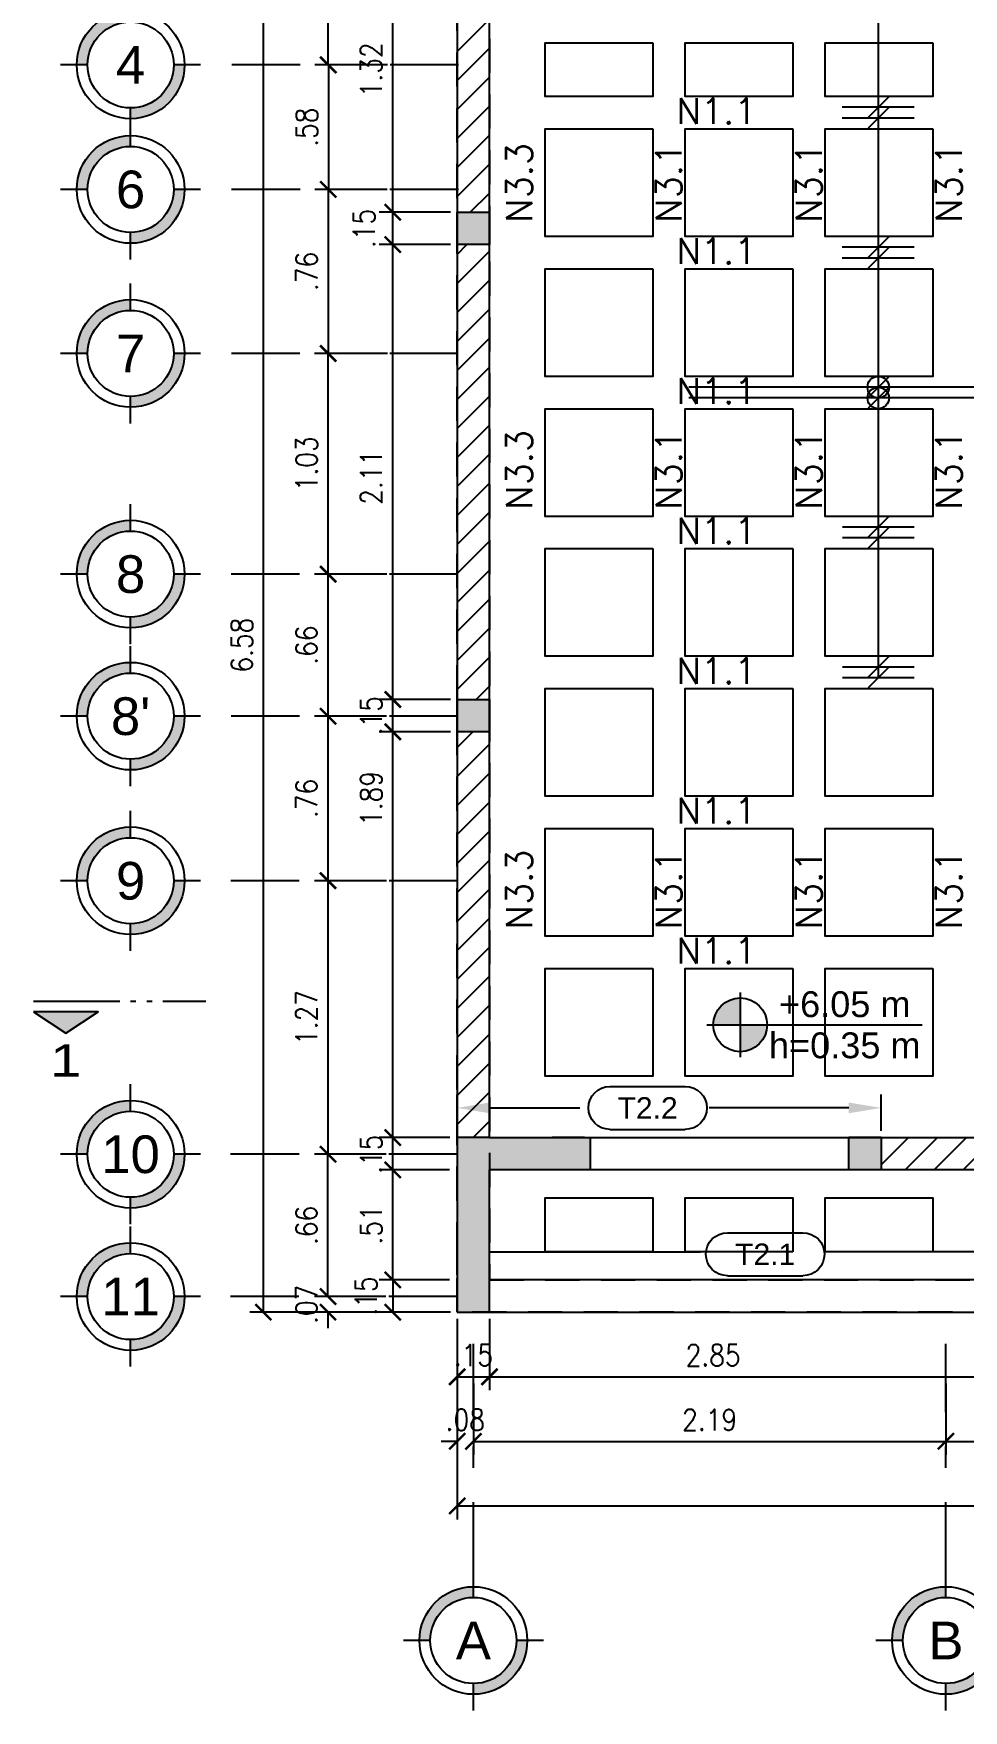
# Model space of a CAD drawing. Header units: millimetres. Extents: x -7.7 to 39.8, y -25.2 to 13.5.
# Drawn here: x -4.27 to 0.05, y -1.93 to 5.86 of the extents above; entities that cross this region are included whole.
import ezdxf
from ezdxf.enums import TextEntityAlignment as Align

# ---------------------------------------------------------------- set-up
doc = ezdxf.new("R2010")
doc.units = ezdxf.units.MM
doc.header["$LTSCALE"] = 0.05
doc.linetypes.add('DASHDOT2', pattern=[12.7, 6.35, -3.175, 0, -3.175])
doc.linetypes.add('HIDDEN2', pattern=[4.7625, 3.175, -1.5875])
for name, color, linetype in [('ACOTADO', 2, 'Continuous'), ('AZOTEA$0$PRETIL', 2, 'HIDDEN2'), ('EJES', 1, 'DASHDOT2'), ('PLANTA ALTA$0$ACHURADO', 1, 'Continuous'), ('PLANTA ALTA$0$CANT_VIS', 3, 'Continuous'), ('PLANTA ALTA$0$CONT_CORTE', 4, 'Continuous'), ('PLANTA ALTA$0$LOSA', 254, 'Continuous'), ('TEXTO_REFUERZO', 3, 'Continuous'), ('TXT_IND', 2, 'Continuous')]:
    doc.layers.add(name, color=color, linetype=linetype)
doc.styles.add('ACOTAMIENTOS', font='romans.shx', dxfattribs={"width": 0.85})
doc.styles.add('ARIAL', font='arial.ttf')
doc.styles.get("Standard").update_dxf_attribs({"font": 'romans.shx'})
doc.dimstyles.new('ACOTA_50', dxfattribs={"dimscale": 0.05, "dimtxt": 2, "dimasz": 1.5, "dimexe": 1.25, "dimexo": 0.625, "dimgap": 1, "dimtad": 1, "dimzin": 4, "dimdsep": 46, "dimtxsty": 'ACOTAMIENTOS', "dimblk1": 'ARCHTICK', "dimblk2": 'ARCHTICK', "dimsah": 1, "dimcen": 1.5, "dimclrd": 1, "dimclre": 1, "dimclrt": 256, "dimadec": 0, "dimazin": 0, "dimtfac": 1, "dimtofl": 0, "dimtmove": 2, "dimatfit": 3, "dimfxl": 0, "dimtolj": 1, "dimtzin": 0, "dimarcsym": 0})

# ---------------------------------------------------------------- blocks, each defined once
blk = doc.blocks.new('EJE')
at = {"layer": 'EJES', "linetype": 'Continuous'}
for points in [[(-0.25, 0), (-0.2, 0, -0.414214), (0, 0.2), (0, 0.25, 0.414214)], [(0.25, 0), (0.2, 0, -0.414214), (0, -0.2), (0, -0.25, 0.414214)]]:
    blk.add_hatch(color=256, dxfattribs=at).paths.add_polyline_path(points)
at = {"layer": 'EJES', "color": 1, "linetype": 'Continuous'}
for p, q in [((0, 0.2), (0, 0.325)), ((-0.2, 0), (-0.325, 0)), ((0.325, 0), (0.2, 0)), ((0, -0.325), (0, -0.2))]:
    blk.add_line(p, q, dxfattribs=at)
at = {"layer": 'EJES', "color": 3, "linetype": 'Continuous'}
for radius in [0.25, 0.2]:
    blk.add_circle((0, 0), radius, dxfattribs=at)
at = {"layer": 'EJES', "color": 4, "linetype": 'Continuous', "style": 'ARIAL'}
blk.add_attdef('EJE', text='', height=0.175, dxfattribs=at).set_placement((0, 0), align=Align.MIDDLE_CENTER)
blk = doc.blocks.new('CORTE')
at = {"layer": 'TXT_IND'}
blk.add_hatch(color=7, dxfattribs=at).paths.add_polyline_path([(-0.8, 0.05), (-0.5, 0.05), (-0.65, 0.15)])
at = {"layer": 'TXT_IND', "color": 7}
for p, q in [((-0.8, 0), (-0.4, 0)), ((-0.35, 0), (-0.325, 0)), ((-0.275, 0), (-0.25, 0)), ((-0.2, 0), (0, 0))]:
    blk.add_line(p, q, dxfattribs=at)
blk.add_lwpolyline([(-0.8, 0.05), (-0.65, 0.15), (-0.5, 0.05)], close=True, dxfattribs=at)
at = {"layer": 'TXT_IND', "color": 7, "style": 'ARIAL', "text_generation_flag": 6, "width": 1.25}
blk.add_attdef('1', text='', height=0.15, rotation=180, dxfattribs=at).set_placement((-0.65, 0.275), align=Align.MIDDLE_CENTER)
blk = doc.blocks.new('_ARCHTICK')
at = {"color": 0, "linetype": 'ByBlock', "const_width": 0.15}
blk.add_lwpolyline([(-0.5, -0.5), (0.5, 0.5)], dxfattribs=at)
blk = doc.blocks.new('*D51')
at = {"layer": 'ACOTADO', "color": 1, "lineweight": -2}
for p, q in [((-2.3007, -0.4063), (-2.3007, -0.7375)), ((-2.2257, -0.4063), (-2.2257, -0.7375)), ((-2.3007, -0.675), (-2.3757, -0.675)), ((-2.2257, -0.675), (-2.1507, -0.675))]:
    blk.add_line(p, q, dxfattribs=at)
at = {"layer": 'DEFPOINTS', "color": 0}
for p in [(-2.3007, -0.375), (-2.2257, -0.375), (-2.2257, -0.675)]:
    blk.add_point(p, dxfattribs=at)
at = {"layer": 'ACOTADO', "color": 1, "lineweight": -2, "xscale": 0.07500000000000001, "yscale": 0.07500000000000001, "zscale": 0.07500000000000001}
blk.add_blockref('_ARCHTICK', (-2.3007, -0.675), dxfattribs=at)
at = {"layer": 'ACOTADO', "color": 1, "lineweight": -2, "xscale": 0.07500000000000001, "yscale": 0.07500000000000001, "zscale": 0.07500000000000001, "rotation": 180}
blk.add_blockref('_ARCHTICK', (-2.2257, -0.675), dxfattribs=at)
at = {"layer": 'ACOTADO', "insert": (-2.2632, -0.575), "char_height": 0.1, "attachment_point": 5, "style": 'ACOTAMIENTOS'}
blk.add_mtext('\\A1;.08', dxfattribs=at)
blk = doc.blocks.new('*D52')
at = {"layer": 'ACOTADO', "color": 1, "lineweight": -2}
for p, q in [((-2.2257, -0.4063), (-2.2257, -0.7375)), ((-0.0325, -0.4063), (-0.0325, -0.7375)), ((-2.2257, -0.675), (-0.0325, -0.675))]:
    blk.add_line(p, q, dxfattribs=at)
at = {"layer": 'DEFPOINTS', "color": 0}
for p in [(-2.2257, -0.375), (-0.0325, -0.375), (-0.0325, -0.675)]:
    blk.add_point(p, dxfattribs=at)
at = {"layer": 'ACOTADO', "color": 1, "lineweight": -2, "xscale": 0.07500000000000001, "yscale": 0.07500000000000001, "zscale": 0.07500000000000001, "rotation": 180}
blk.add_blockref('_ARCHTICK', (-2.2257, -0.675), dxfattribs=at)
at = {"layer": 'ACOTADO', "color": 1, "lineweight": -2, "xscale": 0.07500000000000001, "yscale": 0.07500000000000001, "zscale": 0.07500000000000001}
blk.add_blockref('_ARCHTICK', (-0.0325, -0.675), dxfattribs=at)
at = {"layer": 'ACOTADO', "insert": (-1.1291, -0.575), "char_height": 0.1, "attachment_point": 5, "style": 'ACOTAMIENTOS'}
blk.add_mtext('\\A1;2.19', dxfattribs=at)
blk = doc.blocks.new('*D53')
at = {"layer": 'ACOTADO', "color": 1, "lineweight": -2}
for p, q in [((-0.0325, -0.4063), (-0.0325, -0.7375)), ((0.5571, -0.4063), (0.5571, -0.7375)), ((-0.0325, -0.675), (0.5571, -0.675))]:
    blk.add_line(p, q, dxfattribs=at)
at = {"layer": 'DEFPOINTS', "color": 0}
for p in [(-0.0325, -0.375), (0.5571, -0.375), (0.5571, -0.675)]:
    blk.add_point(p, dxfattribs=at)
at = {"layer": 'ACOTADO', "color": 1, "lineweight": -2, "xscale": 0.07500000000000001, "yscale": 0.07500000000000001, "zscale": 0.07500000000000001, "rotation": 180}
blk.add_blockref('_ARCHTICK', (-0.0325, -0.675), dxfattribs=at)
at = {"layer": 'ACOTADO', "color": 1, "lineweight": -2, "xscale": 0.07500000000000001, "yscale": 0.07500000000000001, "zscale": 0.07500000000000001}
blk.add_blockref('_ARCHTICK', (0.5571, -0.675), dxfattribs=at)
at = {"layer": 'ACOTADO', "insert": (0.2623, -0.575), "char_height": 0.1, "attachment_point": 5, "style": 'ACOTAMIENTOS'}
blk.add_mtext('\\A1;.59', dxfattribs=at)
blk = doc.blocks.new('*D63')
at = {"layer": 'ACOTADO', "color": 1, "lineweight": -2}
for p, q in [((-2.3007, -0.7063), (-2.3007, -1.0375)), ((15.2577, -0.7063), (15.2577, -1.0375)), ((-2.3007, -0.975), (15.2577, -0.975))]:
    blk.add_line(p, q, dxfattribs=at)
at = {"layer": 'DEFPOINTS', "color": 0}
for p in [(-2.3007, -0.675), (15.2577, -0.675), (15.2577, -0.975)]:
    blk.add_point(p, dxfattribs=at)
at = {"layer": 'ACOTADO', "color": 1, "lineweight": -2, "xscale": 0.07500000000000001, "yscale": 0.07500000000000001, "zscale": 0.07500000000000001, "rotation": 180}
blk.add_blockref('_ARCHTICK', (-2.3007, -0.975), dxfattribs=at)
at = {"layer": 'ACOTADO', "color": 1, "lineweight": -2, "xscale": 0.07500000000000001, "yscale": 0.07500000000000001, "zscale": 0.07500000000000001}
blk.add_blockref('_ARCHTICK', (15.2577, -0.975), dxfattribs=at)
at = {"layer": 'ACOTADO', "insert": (7.5499, -0.875), "char_height": 0.1, "attachment_point": 5, "style": 'ACOTAMIENTOS'}
blk.add_mtext('\\A1;17.56', dxfattribs=at)
blk = doc.blocks.new('*D88')
at = {"layer": 'ACOTADO', "color": 1, "lineweight": -2}
for p, q in [((-2.9006, -0.0025), (-2.9006, 0.0725)), ((-2.6318, -0.0025), (-2.9631, -0.0025)), ((-2.632, -0.075), (-2.9631, -0.075)), ((-2.9006, -0.075), (-2.9006, -0.15))]:
    blk.add_line(p, q, dxfattribs=at)
at = {"layer": 'DEFPOINTS', "color": 0}
for p in [(-2.9006, -0.0025), (-2.6007, -0.075), (-2.6006, -0.0025)]:
    blk.add_point(p, dxfattribs=at)
at = {"layer": 'ACOTADO', "color": 1, "lineweight": -2, "xscale": 0.07500000000000001, "yscale": 0.07500000000000001, "zscale": 0.07500000000000001}
for p, rotation in [((-2.9006, -0.0025), 270), ((-2.9006, -0.075), 90)]:
    blk.add_blockref('_ARCHTICK', p, dxfattribs=dict(at, rotation=rotation))
at = {"layer": 'ACOTADO', "insert": (-3.0006, -0.0387), "char_height": 0.1, "attachment_point": 5, "rotation": 90, "style": 'ACOTAMIENTOS'}
blk.add_mtext('\\A1;.07', dxfattribs=at)
blk = doc.blocks.new('*D89')
at = {"layer": 'ACOTADO', "color": 1, "lineweight": -2}
for p, q in [((-2.631, 0.6585), (-2.9631, 0.6585)), ((-2.9006, -0.0025), (-2.9006, 0.6585)), ((-2.6318, -0.0025), (-2.9631, -0.0025))]:
    blk.add_line(p, q, dxfattribs=at)
at = {"layer": 'DEFPOINTS', "color": 0}
for p in [(-2.9006, 0.6585), (-2.5998, 0.6585), (-2.6006, -0.0025)]:
    blk.add_point(p, dxfattribs=at)
at = {"layer": 'ACOTADO', "color": 1, "lineweight": -2, "xscale": 0.07500000000000001, "yscale": 0.07500000000000001, "zscale": 0.07500000000000001}
for p, rotation in [((-2.9006, 0.6585), 90), ((-2.9006, -0.0025), 270)]:
    blk.add_blockref('_ARCHTICK', p, dxfattribs=dict(at, rotation=rotation))
at = {"layer": 'ACOTADO', "insert": (-3.0006, 0.328), "char_height": 0.1, "attachment_point": 5, "rotation": 90, "style": 'ACOTAMIENTOS'}
blk.add_mtext('\\A1;.66', dxfattribs=at)
blk = doc.blocks.new('*D90')
at = {"layer": 'ACOTADO', "color": 1, "lineweight": -2}
for p, q in [((-2.6295, 1.9289), (-2.963, 1.9289)), ((-2.9005, 0.6585), (-2.9005, 1.9289)), ((-2.631, 0.6585), (-2.963, 0.6585))]:
    blk.add_line(p, q, dxfattribs=at)
at = {"layer": 'DEFPOINTS', "color": 0}
for p in [(-2.9005, 1.9289), (-2.5983, 1.9289), (-2.5998, 0.6585)]:
    blk.add_point(p, dxfattribs=at)
at = {"layer": 'ACOTADO', "color": 1, "lineweight": -2, "xscale": 0.07500000000000001, "yscale": 0.07500000000000001, "zscale": 0.07500000000000001}
for p, rotation in [((-2.9005, 1.9289), 90), ((-2.9005, 0.6585), 270)]:
    blk.add_blockref('_ARCHTICK', p, dxfattribs=dict(at, rotation=rotation))
at = {"layer": 'ACOTADO', "insert": (-3.0005, 1.2937), "char_height": 0.1, "attachment_point": 5, "rotation": 90, "style": 'ACOTAMIENTOS'}
blk.add_mtext('\\A1;1.27', dxfattribs=at)
blk = doc.blocks.new('*D91')
at = {"layer": 'ACOTADO', "color": 1, "lineweight": -2}
for p, q in [((-2.6286, 2.6935), (-2.9627, 2.6935)), ((-2.9002, 1.9289), (-2.9002, 2.6935)), ((-2.6295, 1.9289), (-2.9627, 1.9289))]:
    blk.add_line(p, q, dxfattribs=at)
at = {"layer": 'DEFPOINTS', "color": 0}
for p in [(-2.9002, 2.6935), (-2.5974, 2.6935), (-2.5983, 1.9289)]:
    blk.add_point(p, dxfattribs=at)
at = {"layer": 'ACOTADO', "color": 1, "lineweight": -2, "xscale": 0.07500000000000001, "yscale": 0.07500000000000001, "zscale": 0.07500000000000001}
for p, rotation in [((-2.9002, 2.6935), 90), ((-2.9002, 1.9289), 270)]:
    blk.add_blockref('_ARCHTICK', p, dxfattribs=dict(at, rotation=rotation))
at = {"layer": 'ACOTADO', "insert": (-3.0002, 2.3112), "char_height": 0.1, "attachment_point": 5, "rotation": 90, "style": 'ACOTAMIENTOS'}
blk.add_mtext('\\A1;.76', dxfattribs=at)
blk = doc.blocks.new('*D92')
at = {"layer": 'ACOTADO', "color": 1, "lineweight": -2}
for p, q in [((-2.6278, 3.3533), (-2.9626, 3.3533)), ((-2.9001, 2.6935), (-2.9001, 3.3533)), ((-2.6286, 2.6935), (-2.9626, 2.6935))]:
    blk.add_line(p, q, dxfattribs=at)
at = {"layer": 'DEFPOINTS', "color": 0}
for p in [(-2.9001, 3.3533), (-2.5966, 3.3533), (-2.5974, 2.6935)]:
    blk.add_point(p, dxfattribs=at)
at = {"layer": 'ACOTADO', "color": 1, "lineweight": -2, "xscale": 0.07500000000000001, "yscale": 0.07500000000000001, "zscale": 0.07500000000000001}
for p, rotation in [((-2.9001, 3.3533), 90), ((-2.9001, 2.6935), 270)]:
    blk.add_blockref('_ARCHTICK', p, dxfattribs=dict(at, rotation=rotation))
at = {"layer": 'ACOTADO', "insert": (-3.0001, 3.0234), "char_height": 0.1, "attachment_point": 5, "rotation": 90, "style": 'ACOTAMIENTOS'}
blk.add_mtext('\\A1;.66', dxfattribs=at)
blk = doc.blocks.new('*D93')
at = {"layer": 'ACOTADO', "color": 1, "lineweight": -2}
for p, q in [((-2.6266, 4.3783), (-2.9625, 4.3783)), ((-2.9, 3.3533), (-2.9, 4.3783)), ((-2.6278, 3.3533), (-2.9625, 3.3533))]:
    blk.add_line(p, q, dxfattribs=at)
at = {"layer": 'DEFPOINTS', "color": 0}
for p in [(-2.9, 4.3783), (-2.5954, 4.3783), (-2.5966, 3.3533)]:
    blk.add_point(p, dxfattribs=at)
at = {"layer": 'ACOTADO', "color": 1, "lineweight": -2, "xscale": 0.07500000000000001, "yscale": 0.07500000000000001, "zscale": 0.07500000000000001}
for p, rotation in [((-2.9, 4.3783), 90), ((-2.9, 3.3533), 270)]:
    blk.add_blockref('_ARCHTICK', p, dxfattribs=dict(at, rotation=rotation))
at = {"layer": 'ACOTADO', "insert": (-3, 3.8658), "char_height": 0.1, "attachment_point": 5, "rotation": 90, "style": 'ACOTAMIENTOS'}
blk.add_mtext('\\A1;1.03', dxfattribs=at)
blk = doc.blocks.new('*D94')
at = {"layer": 'ACOTADO', "color": 1, "lineweight": -2}
for p, q in [((-2.625, 5.7185), (-2.9614, 5.7185)), ((-2.8989, 5.7185), (-2.8989, 5.1399)), ((-2.6257, 5.1399), (-2.9614, 5.1399))]:
    blk.add_line(p, q, dxfattribs=at)
at = {"layer": 'DEFPOINTS', "color": 0}
for p in [(-2.5938, 5.7185), (-2.8989, 5.1399), (-2.5945, 5.1399)]:
    blk.add_point(p, dxfattribs=at)
at = {"layer": 'ACOTADO', "color": 1, "lineweight": -2, "xscale": 0.07500000000000001, "yscale": 0.07500000000000001, "zscale": 0.07500000000000001}
for p, rotation in [((-2.8989, 5.7185), 90), ((-2.8989, 5.1399), 270)]:
    blk.add_blockref('_ARCHTICK', p, dxfattribs=dict(at, rotation=rotation))
at = {"layer": 'ACOTADO', "insert": (-2.9989, 5.4292), "char_height": 0.1, "attachment_point": 5, "rotation": 90, "style": 'ACOTAMIENTOS'}
blk.add_mtext('\\A1;.58', dxfattribs=at)
blk = doc.blocks.new('*D95')
at = {"layer": 'ACOTADO', "color": 1, "lineweight": -2}
for p, q in [((-2.6257, 5.1399), (-2.9621, 5.1399)), ((-2.8996, 5.1399), (-2.8996, 4.3783)), ((-2.625, 4.3783), (-2.9621, 4.3783))]:
    blk.add_line(p, q, dxfattribs=at)
at = {"layer": 'DEFPOINTS', "color": 0}
for p in [(-2.5945, 5.1399), (-2.8996, 4.3783), (-2.5938, 4.3783)]:
    blk.add_point(p, dxfattribs=at)
at = {"layer": 'ACOTADO', "color": 1, "lineweight": -2, "xscale": 0.07500000000000001, "yscale": 0.07500000000000001, "zscale": 0.07500000000000001}
for p, rotation in [((-2.8996, 5.1399), 90), ((-2.8996, 4.3783), 270)]:
    blk.add_blockref('_ARCHTICK', p, dxfattribs=dict(at, rotation=rotation))
at = {"layer": 'ACOTADO', "insert": (-2.9996, 4.7591), "char_height": 0.1, "attachment_point": 5, "rotation": 90, "style": 'ACOTAMIENTOS'}
blk.add_mtext('\\A1;.76', dxfattribs=at)
blk = doc.blocks.new('*D96')
at = {"layer": 'ACOTADO', "color": 1, "lineweight": -2}
for p, q in [((-2.6243, 6.3225), (-2.962, 6.3225)), ((-2.8995, 5.7185), (-2.8995, 6.3225)), ((-2.625, 5.7185), (-2.962, 5.7185))]:
    blk.add_line(p, q, dxfattribs=at)
at = {"layer": 'DEFPOINTS', "color": 0}
for p in [(-2.8995, 6.3225), (-2.593, 6.3225), (-2.5938, 5.7185)]:
    blk.add_point(p, dxfattribs=at)
at = {"layer": 'ACOTADO', "color": 1, "lineweight": -2, "xscale": 0.07500000000000001, "yscale": 0.07500000000000001, "zscale": 0.07500000000000001}
for p, rotation in [((-2.8995, 6.3225), 90), ((-2.8995, 5.7185), 270)]:
    blk.add_blockref('_ARCHTICK', p, dxfattribs=dict(at, rotation=rotation))
at = {"layer": 'ACOTADO', "insert": (-2.9995, 6.0205), "char_height": 0.1, "attachment_point": 5, "rotation": 90, "style": 'ACOTAMIENTOS'}
blk.add_mtext('\\A1;.60', dxfattribs=at)
blk = doc.blocks.new('*D98')
at = {"layer": 'ACOTADO', "color": 1, "lineweight": -2}
for p, q in [((-2.9319, 6.5075), (-3.2632, 6.5075)), ((-3.2007, 6.5075), (-3.2007, -0.075)), ((-2.932, -0.075), (-3.2632, -0.075))]:
    blk.add_line(p, q, dxfattribs=at)
at = {"layer": 'DEFPOINTS', "color": 0}
for p in [(-2.9006, 6.5075), (-3.2007, -0.075), (-2.9007, -0.075)]:
    blk.add_point(p, dxfattribs=at)
at = {"layer": 'ACOTADO', "color": 1, "lineweight": -2, "xscale": 0.07500000000000001, "yscale": 0.07500000000000001, "zscale": 0.07500000000000001}
for p, rotation in [((-3.2007, 6.5075), 90), ((-3.2007, -0.075), 270)]:
    blk.add_blockref('_ARCHTICK', p, dxfattribs=dict(at, rotation=rotation))
at = {"layer": 'ACOTADO', "insert": (-3.3007, 3.0234), "char_height": 0.1, "attachment_point": 5, "rotation": 90, "style": 'ACOTAMIENTOS'}
blk.add_mtext('\\A1;6.58', dxfattribs=at)
blk = doc.blocks.new('*D107')
at = {"layer": 'ACOTADO', "color": 1, "lineweight": -2}
for p, q in [((-2.3007, -0.1063), (-2.3007, -0.4375)), ((-2.1507, -0.1063), (-2.1507, -0.4375)), ((-2.3007, -0.375), (-2.1507, -0.375))]:
    blk.add_line(p, q, dxfattribs=at)
at = {"layer": 'DEFPOINTS', "color": 0}
for p in [(-2.3007, -0.075), (-2.1507, -0.075), (-2.1507, -0.375)]:
    blk.add_point(p, dxfattribs=at)
at = {"layer": 'ACOTADO', "color": 1, "lineweight": -2, "xscale": 0.07500000000000001, "yscale": 0.07500000000000001, "zscale": 0.07500000000000001, "rotation": 180}
blk.add_blockref('_ARCHTICK', (-2.3007, -0.375), dxfattribs=at)
at = {"layer": 'ACOTADO', "color": 1, "lineweight": -2, "xscale": 0.07500000000000001, "yscale": 0.07500000000000001, "zscale": 0.07500000000000001}
blk.add_blockref('_ARCHTICK', (-2.1507, -0.375), dxfattribs=at)
at = {"layer": 'ACOTADO', "insert": (-2.2257, -0.275), "char_height": 0.1, "attachment_point": 5, "style": 'ACOTAMIENTOS'}
blk.add_mtext('\\A1;.15', dxfattribs=at)
blk = doc.blocks.new('*D108')
at = {"layer": 'ACOTADO', "color": 1, "lineweight": -2}
for p, q in [((-2.1507, -0.1063), (-2.1507, -0.4375)), ((0.699, -0.1063), (0.699, -0.4375)), ((-2.1507, -0.375), (0.699, -0.375))]:
    blk.add_line(p, q, dxfattribs=at)
at = {"layer": 'DEFPOINTS', "color": 0}
for p in [(-2.1507, -0.075), (0.699, -0.075), (0.699, -0.375)]:
    blk.add_point(p, dxfattribs=at)
at = {"layer": 'ACOTADO', "color": 1, "lineweight": -2, "xscale": 0.07500000000000001, "yscale": 0.07500000000000001, "zscale": 0.07500000000000001, "rotation": 180}
blk.add_blockref('_ARCHTICK', (-2.1507, -0.375), dxfattribs=at)
at = {"layer": 'ACOTADO', "color": 1, "lineweight": -2, "xscale": 0.07500000000000001, "yscale": 0.07500000000000001, "zscale": 0.07500000000000001}
blk.add_blockref('_ARCHTICK', (0.699, -0.375), dxfattribs=at)
at = {"layer": 'ACOTADO', "insert": (-1.1129, -0.275), "char_height": 0.1, "attachment_point": 5, "style": 'ACOTAMIENTOS'}
blk.add_mtext('\\A1;2.85', dxfattribs=at)
blk = doc.blocks.new('*D113')
at = {"layer": 'ACOTADO', "color": 1, "lineweight": -2}
for p, q in [((-2.3359, 0.586), (-2.6624, 0.586)), ((-2.5999, 0.075), (-2.5999, 0.586)), ((-2.3359, 0.075), (-2.6624, 0.075))]:
    blk.add_line(p, q, dxfattribs=at)
at = {"layer": 'DEFPOINTS', "color": 0}
for p in [(-2.5999, 0.586), (-2.3047, 0.586), (-2.3047, 0.075)]:
    blk.add_point(p, dxfattribs=at)
at = {"layer": 'ACOTADO', "color": 1, "lineweight": -2, "xscale": 0.07500000000000001, "yscale": 0.07500000000000001, "zscale": 0.07500000000000001}
for p, rotation in [((-2.5999, 0.586), 90), ((-2.5999, 0.075), 270)]:
    blk.add_blockref('_ARCHTICK', p, dxfattribs=dict(at, rotation=rotation))
at = {"layer": 'ACOTADO', "insert": (-2.6999, 0.3305), "char_height": 0.1, "attachment_point": 5, "rotation": 90, "style": 'ACOTAMIENTOS'}
blk.add_mtext('\\A1;.51', dxfattribs=at)
blk = doc.blocks.new('*D114')
at = {"layer": 'ACOTADO', "color": 1, "lineweight": -2}
for p, q in [((-2.335, 0.736), (-2.6624, 0.736)), ((-2.5999, 0.586), (-2.5999, 0.736)), ((-2.3359, 0.586), (-2.6624, 0.586))]:
    blk.add_line(p, q, dxfattribs=at)
at = {"layer": 'DEFPOINTS', "color": 0}
for p in [(-2.5999, 0.736), (-2.3037, 0.736), (-2.3047, 0.586)]:
    blk.add_point(p, dxfattribs=at)
at = {"layer": 'ACOTADO', "color": 1, "lineweight": -2, "xscale": 0.07500000000000001, "yscale": 0.07500000000000001, "zscale": 0.07500000000000001}
for p, rotation in [((-2.5999, 0.736), 90), ((-2.5999, 0.586), 270)]:
    blk.add_blockref('_ARCHTICK', p, dxfattribs=dict(at, rotation=rotation))
at = {"layer": 'ACOTADO', "insert": (-2.6999, 0.6585), "char_height": 0.1, "attachment_point": 5, "rotation": 90, "style": 'ACOTAMIENTOS'}
blk.add_mtext('\\A1;.15', dxfattribs=at)
blk = doc.blocks.new('*D115')
at = {"layer": 'ACOTADO', "color": 1, "lineweight": -2}
for p, q in [((-2.332, 2.621), (-2.6624, 2.621)), ((-2.5999, 0.736), (-2.5999, 2.621)), ((-2.335, 0.736), (-2.6624, 0.736))]:
    blk.add_line(p, q, dxfattribs=at)
at = {"layer": 'DEFPOINTS', "color": 0}
for p in [(-2.5999, 2.621), (-2.3007, 2.621), (-2.3037, 0.736)]:
    blk.add_point(p, dxfattribs=at)
at = {"layer": 'ACOTADO', "color": 1, "lineweight": -2, "xscale": 0.07500000000000001, "yscale": 0.07500000000000001, "zscale": 0.07500000000000001}
for p, rotation in [((-2.5999, 2.621), 90), ((-2.5999, 0.736), 270)]:
    blk.add_blockref('_ARCHTICK', p, dxfattribs=dict(at, rotation=rotation))
at = {"layer": 'ACOTADO', "insert": (-2.6999, 2.3112), "char_height": 0.1, "attachment_point": 5, "rotation": 90, "style": 'ACOTAMIENTOS'}
blk.add_mtext('\\A1;1.89', dxfattribs=at)
blk = doc.blocks.new('*D116')
at = {"layer": 'ACOTADO', "color": 1, "lineweight": -2}
for p, q in [((-2.332, 2.771), (-2.6624, 2.771)), ((-2.5999, 2.621), (-2.5999, 2.771)), ((-2.332, 2.621), (-2.6624, 2.621))]:
    blk.add_line(p, q, dxfattribs=at)
at = {"layer": 'DEFPOINTS', "color": 0}
for p in [(-2.5999, 2.771), (-2.3007, 2.771), (-2.3007, 2.621)]:
    blk.add_point(p, dxfattribs=at)
at = {"layer": 'ACOTADO', "color": 1, "lineweight": -2, "xscale": 0.07500000000000001, "yscale": 0.07500000000000001, "zscale": 0.07500000000000001}
for p, rotation in [((-2.5999, 2.771), 90), ((-2.5999, 2.621), 270)]:
    blk.add_blockref('_ARCHTICK', p, dxfattribs=dict(at, rotation=rotation))
at = {"layer": 'ACOTADO', "insert": (-2.6999, 2.696), "char_height": 0.1, "attachment_point": 5, "rotation": 90, "style": 'ACOTAMIENTOS'}
blk.add_mtext('\\A1;.15', dxfattribs=at)
blk = doc.blocks.new('*D117')
at = {"layer": 'ACOTADO', "color": 1, "lineweight": -2}
for p, q in [((-2.332, 4.8838), (-2.6624, 4.8838)), ((-2.5999, 2.771), (-2.5999, 4.8838)), ((-2.332, 2.771), (-2.6624, 2.771))]:
    blk.add_line(p, q, dxfattribs=at)
at = {"layer": 'DEFPOINTS', "color": 0}
for p in [(-2.5999, 4.8838), (-2.3007, 4.8838), (-2.3007, 2.771)]:
    blk.add_point(p, dxfattribs=at)
at = {"layer": 'ACOTADO', "color": 1, "lineweight": -2, "xscale": 0.07500000000000001, "yscale": 0.07500000000000001, "zscale": 0.07500000000000001}
for p, rotation in [((-2.5999, 4.8838), 90), ((-2.5999, 2.771), 270)]:
    blk.add_blockref('_ARCHTICK', p, dxfattribs=dict(at, rotation=rotation))
at = {"layer": 'ACOTADO', "insert": (-2.6999, 3.8028), "char_height": 0.1, "attachment_point": 5, "rotation": 90, "style": 'ACOTAMIENTOS'}
blk.add_mtext('\\A1;2.11', dxfattribs=at)
blk = doc.blocks.new('*D122')
at = {"layer": 'ACOTADO', "color": 1, "lineweight": -2}
for p, q in [((-2.332, 5.0338), (-2.6624, 5.0338)), ((-2.5999, 4.8838), (-2.5999, 5.0338)), ((-2.332, 4.8838), (-2.6624, 4.8838))]:
    blk.add_line(p, q, dxfattribs=at)
at = {"layer": 'DEFPOINTS', "color": 0}
for p in [(-2.5999, 5.0338), (-2.3007, 5.0338), (-2.3007, 4.8838)]:
    blk.add_point(p, dxfattribs=at)
at = {"layer": 'ACOTADO', "color": 1, "lineweight": -2, "xscale": 0.07500000000000001, "yscale": 0.07500000000000001, "zscale": 0.07500000000000001}
for p, rotation in [((-2.5999, 5.0338), 90), ((-2.5999, 4.8838), 270)]:
    blk.add_blockref('_ARCHTICK', p, dxfattribs=dict(at, rotation=rotation))
at = {"layer": 'ACOTADO', "insert": (-2.7333, 4.9588), "char_height": 0.1, "attachment_point": 5, "rotation": 90, "style": 'ACOTAMIENTOS'}
blk.add_mtext('\\A1;.15', dxfattribs=at)
blk = doc.blocks.new('*D123')
at = {"layer": 'ACOTADO', "color": 1, "lineweight": -2}
for p, q in [((-2.182, 6.3575), (-2.6624, 6.3575)), ((-2.5999, 5.0338), (-2.5999, 6.3575)), ((-2.332, 5.0338), (-2.6624, 5.0338))]:
    blk.add_line(p, q, dxfattribs=at)
at = {"layer": 'DEFPOINTS', "color": 0}
for p in [(-2.5999, 6.3575), (-2.1507, 6.3575), (-2.3007, 5.0338)]:
    blk.add_point(p, dxfattribs=at)
at = {"layer": 'ACOTADO', "color": 1, "lineweight": -2, "xscale": 0.07500000000000001, "yscale": 0.07500000000000001, "zscale": 0.07500000000000001}
for p, rotation in [((-2.5999, 6.3575), 90), ((-2.5999, 5.0338), 270)]:
    blk.add_blockref('_ARCHTICK', p, dxfattribs=dict(at, rotation=rotation))
at = {"layer": 'ACOTADO', "insert": (-2.6999, 5.6956), "char_height": 0.1, "attachment_point": 5, "rotation": 90, "style": 'ACOTAMIENTOS'}
blk.add_mtext('\\A1;1.32', dxfattribs=at)
blk = doc.blocks.new('*D144')
at = {"layer": 'ACOTADO', "color": 1, "lineweight": -2}
for p, q in [((-2.3359, 0.075), (-2.6624, 0.075)), ((-2.5999, 0.075), (-2.5999, -0.075)), ((-2.332, -0.075), (-2.6624, -0.075))]:
    blk.add_line(p, q, dxfattribs=at)
at = {"layer": 'DEFPOINTS', "color": 0}
for p in [(-2.3047, 0.075), (-2.5999, -0.075), (-2.3007, -0.075)]:
    blk.add_point(p, dxfattribs=at)
at = {"layer": 'ACOTADO', "color": 1, "lineweight": -2, "xscale": 0.07500000000000001, "yscale": 0.07500000000000001, "zscale": 0.07500000000000001}
for p, rotation in [((-2.5999, 0.075), 90), ((-2.5999, -0.075), 270)]:
    blk.add_blockref('_ARCHTICK', p, dxfattribs=dict(at, rotation=rotation))
at = {"layer": 'ACOTADO', "insert": (-2.7242, 0), "char_height": 0.1, "attachment_point": 5, "rotation": 90, "style": 'ACOTAMIENTOS'}
blk.add_mtext('\\A1;.15', dxfattribs=at)
blk = doc.blocks.new('COTA50')
at = {"layer": 'TEXTO_REFUERZO', "color": 1}
blk.add_line((0, -0.125), (0, 0.125), dxfattribs=at)
at = {"layer": 'TEXTO_REFUERZO', "color": 3}
blk.add_line((-0.0354, -0.0354), (0.0354, 0.0354), dxfattribs=at)
blk = doc.blocks.new('*D165')
at = {"layer": 'DEFPOINTS', "color": 0, "linetype": 'Continuous'}
for p in [(15.2641, 0.2055), (-2.3007, 0.0676), (15.2641, 0.0676)]:
    blk.add_point(p, dxfattribs=at)
at = {"layer": 'TXT_IND', "color": 1, "linetype": 'Continuous', "lineweight": -2}
for p, q in [((-2.3007, 0.0988), (-2.3007, 0.268)), ((15.2641, 0.0988), (15.2641, 0.268)), ((-2.1507, 0.2055), (-1.1714, 0.2055)), ((15.1141, 0.2055), (-0.5714, 0.2055))]:
    blk.add_line(p, q, dxfattribs=at)
at = {"layer": 'TXT_IND', "color": 1, "linetype": 'Continuous'}
for points in [[(-2.1507, 0.2305), (-2.1507, 0.1805), (-2.3007, 0.2055)], [(15.1141, 0.2305), (15.1141, 0.1805), (15.2641, 0.2055)]]:
    blk.add_solid(points, dxfattribs=at)
at = {"layer": 'TXT_IND', "linetype": 'Continuous', "insert": (-0.8714, 0.2055), "char_height": 0.1, "attachment_point": 5}
blk.add_mtext('\\A1;     ', dxfattribs=at)
blk = doc.blocks.new('ETIQUETA')
at = {"layer": 'TXT_IND', "color": 3}
for p, q in [((-0.175, 0.2), (0.175, 0.2)), ((-0.175, 0), (0.175, 0))]:
    blk.add_line(p, q, dxfattribs=at)
for centre, start, end in [((-0.175, 0.1), 90, 270), ((0.175, 0.1), 270, 90)]:
    blk.add_arc(centre, 0.1, start, end, dxfattribs=at)
at = {"layer": 'TXT_IND', "color": 4, "style": 'ARIAL'}
blk.add_attdef('TEXTO', text='', height=0.1, dxfattribs=at).set_placement((0, 0.1), align=Align.MIDDLE_CENTER)
blk = doc.blocks.new('*D170')
at = {"layer": 'DEFPOINTS', "color": 0, "linetype": 'Continuous'}
for p in [(-0.3332, 0.8739), (-2.3007, 0.736), (-0.3332, 0.736)]:
    blk.add_point(p, dxfattribs=at)
at = {"layer": 'TXT_IND', "color": 1, "linetype": 'Continuous', "lineweight": -2}
for p, q in [((-2.3007, 0.7672), (-2.3007, 0.9364)), ((-0.3332, 0.7672), (-0.3332, 0.9364)), ((-2.1507, 0.8739), (-1.7318, 0.8739)), ((-0.4832, 0.8739), (-1.1318, 0.8739))]:
    blk.add_line(p, q, dxfattribs=at)
at = {"layer": 'TXT_IND', "color": 1, "linetype": 'Continuous'}
for points in [[(-2.1507, 0.8989), (-2.1507, 0.8489), (-2.3007, 0.8739)], [(-0.4832, 0.8989), (-0.4832, 0.8489), (-0.3332, 0.8739)]]:
    blk.add_solid(points, dxfattribs=at)
at = {"layer": 'TXT_IND', "linetype": 'Continuous', "insert": (-1.4318, 0.8739), "char_height": 0.1, "attachment_point": 5}
blk.add_mtext('\\A1;     ', dxfattribs=at)
blk = doc.blocks.new('NIVEL-PLANTA')
at = {"layer": 'TXT_IND'}
for points in [[(-0.47, 0), (-0.345, 0), (-0.345, 0.125, 0.414214)], [(-0.345, -0.125, 0.414214), (-0.22, 0), (-0.345, 0)]]:
    blk.add_hatch(color=1, dxfattribs=at).paths.add_polyline_path(points)
for p, q in [((-0.345, 0.15), (-0.345, -0.15)), ((-0.5, 0), (0.5, 0)), ((-0.22, 0), (0.5, 0))]:
    blk.add_line(p, q, dxfattribs=at)
at = {"layer": 'TXT_IND', "color": 3}
blk.add_circle((-0.345, 0), 0.125, dxfattribs=at)
at = {"layer": 'TXT_IND', "style": 'ARIAL'}
blk.add_attdef('NIVEL', text='', height=0.12, dxfattribs=at).set_placement((0.14, 0), align=Align.BOTTOM_CENTER)
at = {"layer": 'TXT_IND', "style": 'ARIAL', "width": 0.95}
blk.add_attdef('PERALTE', text='', height=0.12, dxfattribs=at).set_placement((0.14, -0.1911), align=Align.BOTTOM_CENTER)

msp = doc.modelspace()

# ---------------------------------------------------------------- hatches: boundary and pattern name
at = {"layer": 'PLANTA ALTA$0$ACHURADO'}
h = msp.add_hatch(dxfattribs=at)
h.set_pattern_fill('ANSI31', color=256, scale=0.03)
h.paths.add_polyline_path([(-2.1507, 6.0075), (-2.3007, 6.0075), (-2.3007, 5.0338), (-2.1507, 5.0338)])
h = msp.add_hatch(color=252, dxfattribs=at)
h.dxf.hatch_style = 1
h.paths.add_polyline_path([(-2.1507, 5.0338), (-2.3007, 5.0338), (-2.3007, 4.8838), (-2.1507, 4.8838)])
h = msp.add_hatch(dxfattribs=at)
h.set_pattern_fill('ANSI31', color=256, scale=0.03)
h.paths.add_polyline_path([(-2.1507, 4.8838), (-2.3007, 4.8838), (-2.3007, 2.771), (-2.1507, 2.771)])
h = msp.add_hatch(color=252, dxfattribs=at)
h.dxf.hatch_style = 1
h.paths.add_polyline_path([(-2.1507, 2.771), (-2.3007, 2.771), (-2.3007, 2.621), (-2.1507, 2.621)])
h = msp.add_hatch(dxfattribs=at)
h.set_pattern_fill('ANSI31', color=256, scale=0.03)
h.paths.add_polyline_path([(-2.1507, 2.621), (-2.3007, 2.621), (-2.3007, 0.736), (-2.1507, 0.736)])
h = msp.add_hatch(color=252, dxfattribs=at)
h.dxf.hatch_style = 1
h.paths.add_polyline_path([(-1.6832, 0.736), (-2.1507, 0.736), (-2.3007, 0.736), (-2.3007, -0.075), (-2.1507, -0.075), (-2.1507, 0.586), (-1.6832, 0.586)])
h = msp.add_hatch(color=252, dxfattribs=at)
h.dxf.hatch_style = 1
h.paths.add_polyline_path([(-0.3332, 0.736), (-0.4832, 0.736), (-0.4832, 0.586), (-0.3332, 0.586)])
h = msp.add_hatch(dxfattribs=at)
h.set_pattern_fill('ANSI31', color=256, scale=0.03)
h.paths.add_polyline_path([(0.6549, 0.736), (-0.3332, 0.736), (-0.3332, 0.586), (0.6549, 0.586)])

# ---------------------------------------------------------------- linework, layer by layer
at = {"layer": 'AZOTEA$0$PRETIL'}
for p, q in [((-2.3007, -0.075), (-2.3007, 6.5075)), ((-2.1507, 6.3575), (-2.1507, 0.075)), ((-2.1507, 0.075), (15.1141, 0.075)), ((15.2641, -0.075), (-2.3007, -0.075))]:
    msp.add_line(p, q, dxfattribs=at)
at = {"layer": 'EJES'}
for p, q in [((-2.2949, 5.7185), (-3.4918, 5.7185)), ((-2.2954, 5.1399), (-3.4918, 5.1399)), ((-2.2962, 4.3783), (-3.4918, 4.3783)), ((-2.2972, 3.3533), (-3.4918, 3.3533)), ((-2.2979, 2.6935), (-3.4918, 2.6935)), ((-2.2987, 1.9289), (-3.4918, 1.9289)), ((-2.3, 0.6585), (-3.4918, 0.6585)), ((-2.3006, -0.0025), (-3.4918, -0.0025)), ((-2.2257, -1.275), (-2.2257, -0.075)), ((-0.0325, -1.275), (-0.0325, -0.075))]:
    msp.add_line(p, q, dxfattribs=at)
at = {"layer": 'PLANTA ALTA$0$CANT_VIS'}
for p, q in [((-1.6832, 0.736), (-0.4832, 0.736)), ((-0.4832, 0.586), (-1.6832, 0.586)), ((-2.1507, -0.075), (15.1141, -0.075))]:
    msp.add_line(p, q, dxfattribs=at)
at = {"layer": 'PLANTA ALTA$0$CANT_VIS', "color": 1}
msp.add_line((15.1141, 0.075), (-2.1507, 0.075), dxfattribs=at)
at = {"layer": 'PLANTA ALTA$0$CONT_CORTE'}
for p, q in [((-2.3007, 6.5075), (-2.3007, -0.075)), ((-2.1507, 0.736), (-2.1507, 6.5075)), ((-2.1507, 0.736), (-2.3007, 0.736)), ((-2.1507, 0.736), (-1.6832, 0.736)), ((-1.7107, 0.736), (-1.8607, 0.736)), ((-1.6832, 0.736), (-1.6832, 0.586)), ((-0.4832, 0.736), (0.699, 0.736)), ((-0.4832, 0.586), (-0.4832, 0.736)), ((-0.3332, 0.736), (-0.4832, 0.736)), ((-1.6832, 0.586), (-2.1507, 0.586)), ((-2.1507, -0.075), (-2.1507, 0.586)), ((0.893, 0.586), (-0.4832, 0.586)), ((-2.3007, -0.075), (-2.1507, -0.075))]:
    msp.add_line(p, q, dxfattribs=at)
for points in [[(-2.3007, 5.0338), (-2.1507, 5.0338), (-2.1507, 4.8838), (-2.3007, 4.8838)], [(-2.3007, 2.771), (-2.1507, 2.771), (-2.1507, 2.621), (-2.3007, 2.621)], [(-0.4832, 0.736), (-0.3332, 0.736), (-0.3332, 0.586), (-0.4832, 0.586)]]:
    msp.add_lwpolyline(points, close=True, dxfattribs=at)
at = {"layer": 'PLANTA ALTA$0$LOSA', "color": 1}
for points in [[(-1.3933, 5.8216), (-1.3933, 5.5716), (-1.8933, 5.5716), (-1.8933, 5.8216)], [(-0.7433, 5.8216), (-0.7433, 5.5716), (-1.2433, 5.5716), (-1.2433, 5.8216)], [(-0.0933, 5.8216), (-0.0933, 5.5716), (-0.5933, 5.5716), (-0.5933, 5.8216)], [(-1.3933, 5.4216), (-1.3933, 4.9216), (-1.8933, 4.9216), (-1.8933, 5.4216)], [(-0.7433, 5.4216), (-0.7433, 4.9216), (-1.2433, 4.9216), (-1.2433, 5.4216)], [(-0.0933, 5.4216), (-0.0933, 4.9216), (-0.5933, 4.9216), (-0.5933, 5.4216)], [(-1.3933, 4.7716), (-1.3933, 4.2716), (-1.8933, 4.2716), (-1.8933, 4.7716)], [(-0.7433, 4.7716), (-0.7433, 4.2716), (-1.2433, 4.2716), (-1.2433, 4.7716)], [(-0.0933, 4.7716), (-0.0933, 4.2716), (-0.5933, 4.2716), (-0.5933, 4.7716)], [(-1.3933, 4.1216), (-1.3933, 3.6216), (-1.8933, 3.6216), (-1.8933, 4.1216)], [(-0.7433, 4.1216), (-0.7433, 3.6216), (-1.2433, 3.6216), (-1.2433, 4.1216)], [(-0.0933, 4.1216), (-0.0933, 3.6216), (-0.5933, 3.6216), (-0.5933, 4.1216)], [(-1.3933, 3.4716), (-1.3933, 2.9716), (-1.8933, 2.9716), (-1.8933, 3.4716)], [(-0.7433, 3.4716), (-0.7433, 2.9716), (-1.2433, 2.9716), (-1.2433, 3.4716)], [(-0.0933, 3.4716), (-0.0933, 2.9716), (-0.5933, 2.9716), (-0.5933, 3.4716)], [(-1.3933, 2.8216), (-1.3933, 2.3216), (-1.8933, 2.3216), (-1.8933, 2.8216)], [(-0.7433, 2.8216), (-0.7433, 2.3216), (-1.2433, 2.3216), (-1.2433, 2.8216)], [(-0.0933, 2.8216), (-0.0933, 2.3216), (-0.5933, 2.3216), (-0.5933, 2.8216)], [(-1.3933, 2.1716), (-1.3933, 1.6716), (-1.8933, 1.6716), (-1.8933, 2.1716)], [(-0.7433, 2.1716), (-0.7433, 1.6716), (-1.2433, 1.6716), (-1.2433, 2.1716)], [(-0.0933, 2.1716), (-0.0933, 1.6716), (-0.5933, 1.6716), (-0.5933, 2.1716)], [(-1.3933, 1.5216), (-1.3933, 1.0216), (-1.8933, 1.0216), (-1.8933, 1.5216)], [(-0.7433, 1.5216), (-0.7433, 1.0216), (-1.2433, 1.0216), (-1.2433, 1.5216)], [(-0.0933, 1.5216), (-0.0933, 1.0216), (-0.5933, 1.0216), (-0.5933, 1.5216)], [(-1.3933, 0.2054), (-1.8933, 0.2054), (-1.8933, 0.4554), (-1.3933, 0.4554)], [(-0.7433, 0.2054), (-1.2433, 0.2054), (-1.2433, 0.4554), (-0.7433, 0.4554)], [(-0.0933, 0.2054), (-0.5933, 0.2054), (-0.5933, 0.4554), (-0.0933, 0.4554)]]:
    msp.add_lwpolyline(points, close=True, dxfattribs=at)
at = {"layer": 'TEXTO_REFUERZO', "color": 1}
msp.add_line((-0.3466, 6.2216), (-0.3466, 2.8716), dxfattribs=at)
at = {"layer": 'TEXTO_REFUERZO', "color": 6}
for points in [[(2.774, 4.2216), (-1.226, 4.2216)], [(2.774, 4.1716), (-1.226, 4.1716)]]:
    msp.add_lwpolyline(points, dxfattribs=at)
at = {"layer": 'TEXTO_REFUERZO', "color": 1}
for centre in [(-0.3466, 4.2216), (-0.3466, 4.1716)]:
    msp.add_circle(centre, 0.05, dxfattribs=at)

# ---------------------------------------------------------------- block references
at = {"layer": 'EJES'}
for p, values in [((-3.8168, 5.7185), {'EJE': '4'}), ((-3.8168, 5.1399), {'EJE': '6'}), ((-3.8168, 4.3783), {'EJE': '7'}), ((-3.8168, 3.3533), {'EJE': '8'}), ((-3.8168, 2.6935), {'EJE': "8'"}), ((-3.8168, 1.9289), {'EJE': '9'}), ((-3.8168, 0.6585), {'EJE': '10'}), ((-3.8168, -0.0025), {'EJE': '11'}), ((-2.2257, -1.6), {'EJE': 'A'}), ((-0.0325, -1.6), {'EJE': 'B'})]:
    msp.add_blockref('EJE', p, dxfattribs=at).add_auto_attribs(values)
at = {"layer": 'TEXTO_REFUERZO', "xscale": -1.3333, "yscale": 1.3333, "zscale": 1.3333, "rotation": 90}
for p in [(-0.3467, 5.5216), (-0.3467, 5.4716), (-0.3467, 4.8716), (-0.3467, 4.8216), (-0.3466, 4.2216), (-0.3466, 4.1716), (-0.3466, 3.5716), (-0.3466, 3.5216), (-0.3466, 2.9216), (-0.3466, 2.8716)]:
    msp.add_blockref('COTA50', p, dxfattribs=at)
at = {"layer": 'TXT_IND'}
ref = msp.add_blockref('NIVEL-PLANTA', (-0.6421, 1.2596), dxfattribs=at)
ref.add_attrib('NIVEL', '+6.05 m', dxfattribs={"height": 0.12, "style": 'ARIAL'}).set_placement((-0.5021, 1.2596), align=Align.BOTTOM_CENTER)
ref.add_attrib('PERALTE', 'h=0.35 m', dxfattribs={"height": 0.12, "style": 'ARIAL'}).set_placement((-0.5021, 1.0685), align=Align.BOTTOM_CENTER)
ref = msp.add_blockref('CORTE', (-3.4671, 1.3703), dxfattribs=dict(at, xscale=-1, rotation=180))
ref.add_attrib('1', '1', dxfattribs={"color": 7, "height": 0.15, "rotation": 180, "style": 'ARIAL', "text_generation_flag": 6, "width": 1.25}).set_placement((-4.1171, 1.0947), align=Align.MIDDLE_CENTER)
ref = msp.add_blockref('ETIQUETA', (-1.4171, 0.9739), dxfattribs=dict(at, xscale=-1, rotation=180))
ref.add_attrib('TEXTO', 'T2.2', dxfattribs={"color": 4, "height": 0.1, "style": 'ARIAL'}).set_placement((-1.4171, 0.8735), align=Align.MIDDLE_CENTER)
ref = msp.add_blockref('ETIQUETA', (-0.8714, 0.2943), dxfattribs=dict(at, xscale=-1, rotation=180))
ref.add_attrib('TEXTO', 'T2.1', dxfattribs={"color": 4, "height": 0.1, "style": 'ARIAL'}).set_placement((-0.8714, 0.1939), align=Align.MIDDLE_CENTER)

# ---------------------------------------------------------------- texts
at = {"layer": 'TXT_IND', "color": 4, "char_height": 0.12, "attachment_point": 6}
for insert in [(-0.9124, 5.5042), (-0.9124, 4.8542), (-0.9124, 4.2042), (-0.9124, 3.5542), (-0.9124, 2.9042), (-0.9124, 2.2542), (-0.9124, 1.6042)]:
    msp.add_mtext('N1.1', dxfattribs=dict(at, insert=insert))
at = {"layer": 'TXT_IND', "color": 4, "char_height": 0.12, "attachment_point": 6, "rotation": 90}
for s, insert in [('N3.3', (-2.0131, 5.3562)), ('N3.1', (-1.3191, 5.3561)), ('N3.1', (-0.6691, 5.3561)), ('N3.1', (-0.0191, 5.3561)), ('N3.3', (-2.0131, 4.023)), ('N3.1', (-1.3191, 4.023)), ('N3.1', (-0.6691, 4.023)), ('N3.1', (-0.0191, 4.023)), ('N3.3', (-2.0131, 2.0736)), ('N3.1', (-1.3191, 2.0736)), ('N3.1', (-0.6691, 2.0736)), ('N3.1', (-0.0191, 2.0736))]:
    msp.add_mtext(s, dxfattribs=dict(at, insert=insert))

# ---------------------------------------------------------------- dimensions: what is measured, and where the dimension line sits
at = {"layer": 'ACOTADO'}
for base, p1, p2, picture, middle in [((-3.2007, -0.075), (-2.9006, 6.5075), (-2.9007, -0.075), '*D98', (-3.3007, 3.0234)), ((-2.5999, 5.0338), (-2.3007, 4.8838), (-2.3007, 5.0338), '*D122', (-2.7333, 4.9588)), ((-2.5999, 4.8838), (-2.3007, 2.771), (-2.3007, 4.8838), '*D117', (-2.6999, 3.8028)), ((-2.5999, 2.771), (-2.3007, 2.621), (-2.3007, 2.771), '*D116', (-2.6999, 2.696)), ((-2.5998701715, 2.621), (-2.303701962, 0.736), (-2.3007104863, 2.621), '*D115', (-2.6998701715, 2.3111909433)), ((-2.5999, 0.736), (-2.3047, 0.586), (-2.3037, 0.736), '*D114', (-2.6999, 0.6585)), ((-2.5999, -0.075), (-2.3047, 0.075), (-2.3007, -0.075), '*D144', (-2.7242, 0)), ((-2.9006, -0.0025), (-2.6007, -0.075), (-2.6006, -0.0025), '*D88', (-3.0006, -0.0387))]:
    dim = msp.add_linear_dim(base=base, p1=p1, p2=p2, angle=90, dimstyle='ACOTA_50', dxfattribs=at)
    dim.commit()
    dim.dimension.update_dxf_attribs({"geometry": picture, "text_midpoint": middle, "dimtype": 160})
for base, p1, p2, picture, middle in [((-2.5999, 6.3575), (-2.3007, 5.0338), (-2.1507, 6.3575), '*D123', (-2.6999, 5.6956)), ((-2.8995, 6.3225), (-2.5938, 5.7185), (-2.593, 6.3225), '*D96', (-2.9995, 6.0205)), ((-2.8989, 5.1399), (-2.5938, 5.7185), (-2.5945, 5.1399), '*D94', (-2.9989, 5.4292)), ((-2.8996, 4.3783), (-2.5945, 5.1399), (-2.5938, 4.3783), '*D95', (-2.9996, 4.7591)), ((-2.8999654071, 4.3783426934), (-2.596577915, 3.3533426934), (-2.5953584915, 4.3783426934), '*D93', (-2.9999654071, 3.8658426934)), ((-2.9001, 3.3533), (-2.5974, 2.6935), (-2.5966, 3.3533), '*D92', (-3.0001, 3.0234)), ((-2.9002, 2.6935), (-2.5983, 1.9289), (-2.5974, 2.6935), '*D91', (-3.0002, 2.3112)), ((-2.9005, 1.9289), (-2.5998, 0.6585), (-2.5983, 1.9289), '*D90', (-3.0005, 1.2937)), ((-2.9006, 0.6585), (-2.6006, -0.0025), (-2.5998, 0.6585), '*D89', (-3.0006, 0.328)), ((-2.5999, 0.586), (-2.3047, 0.075), (-2.3047, 0.586), '*D113', (-2.6999, 0.3305))]:
    dim = msp.add_linear_dim(base=base, p1=p1, p2=p2, angle=90, dimstyle='ACOTA_50', dxfattribs=at)
    dim.commit()
    dim.dimension.update_dxf_attribs({"geometry": picture, "text_midpoint": middle})
for base, p1, p2, picture, middle in [((-2.1507, -0.375), (-2.3007, -0.075), (-2.1507, -0.075), '*D107', (-2.2257, -0.275)), ((0.699, -0.375), (-2.1507, -0.075), (0.699, -0.075), '*D108', (-1.1129, -0.275)), ((-2.2257104863, -0.675), (-2.3007104863, -0.375), (-2.2257104863, -0.375), '*D51', (-2.2632104863, -0.575)), ((15.2577, -0.975), (-2.3007, -0.675), (15.2577, -0.675), '*D63', (7.5499, -0.875))]:
    dim = msp.add_linear_dim(base=base, p1=p1, p2=p2, dimstyle='ACOTA_50', dxfattribs=at)
    dim.commit()
    dim.dimension.update_dxf_attribs({"geometry": picture, "text_midpoint": middle, "dimtype": 160})
for base, p1, p2, picture, middle in [((-0.0325, -0.675), (-2.2257, -0.375), (-0.0325, -0.375), '*D52', (-1.1291, -0.575)), ((0.5571, -0.675), (-0.0325, -0.375), (0.5571, -0.375), '*D53', (0.2623, -0.575))]:
    dim = msp.add_linear_dim(base=base, p1=p1, p2=p2, dimstyle='ACOTA_50', dxfattribs=at)
    dim.commit()
    dim.dimension.update_dxf_attribs({"geometry": picture, "text_midpoint": middle})
at = {"layer": 'TXT_IND', "linetype": 'Continuous'}
for base, p1, p2, picture, middle in [((-0.3332, 0.8739), (-2.3007, 0.736), (-0.3332, 0.736), '*D170', (-1.4318, 0.8739)), ((15.2641, 0.2055), (-2.3007, 0.0676), (15.2641, 0.0676), '*D165', (-0.8714, 0.2055))]:
    dim = msp.add_linear_dim(base=base, p1=p1, p2=p2, text='     ', dimstyle='ACOTA_50', override={"dimasz": 3, "dimtxsty": 'Standard'}, dxfattribs=at)
    dim.commit()
    dim.dimension.update_dxf_attribs({"geometry": picture, "text_midpoint": middle, "dimtype": 160})

doc.saveas('drawing.dxf')
